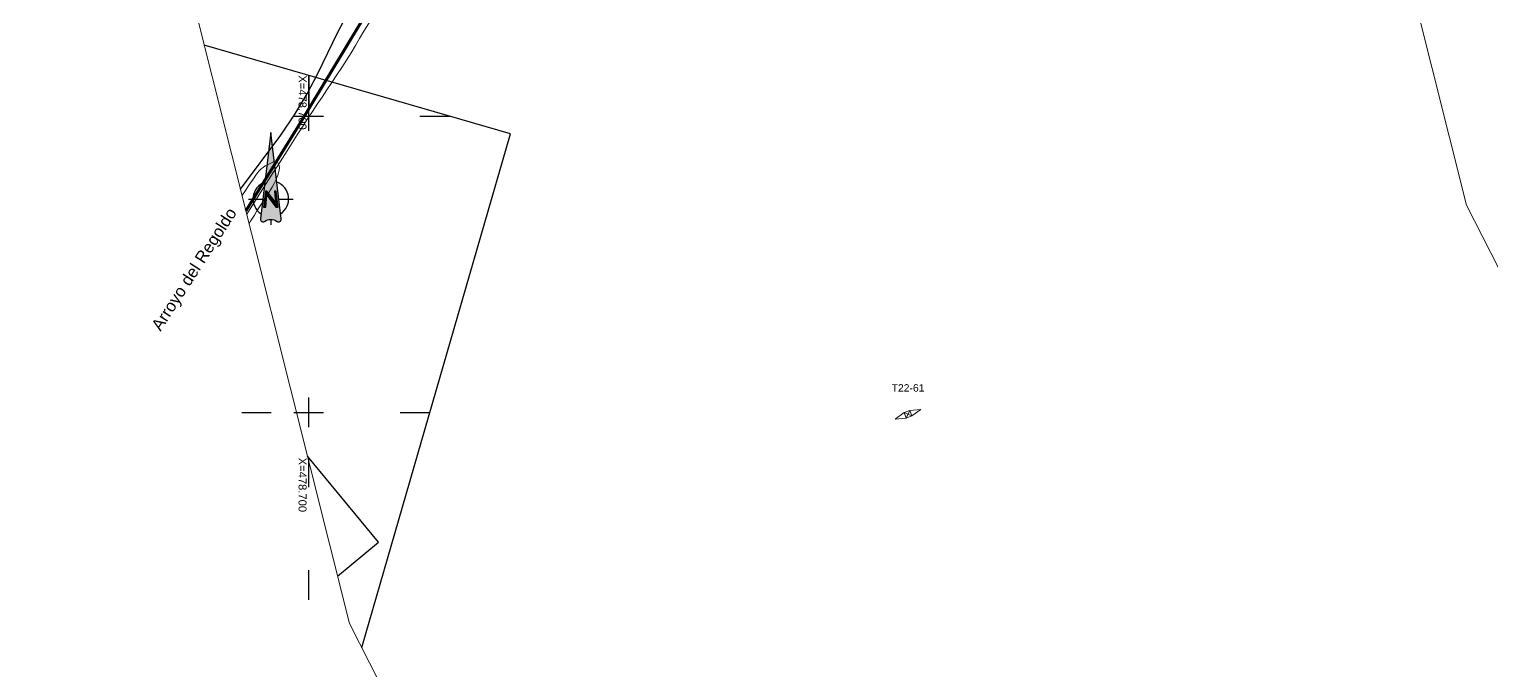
# Model space of a CAD drawing. Header units: metres. Extents: x -4 to 509425, y 7549 to 4732445.
# Drawn here: x 478605.7 to 479099.2, y 4718712.8 to 4718929.3 of the extents above; entities that cross this region are included whole.
import ezdxf
from ezdxf.enums import TextEntityAlignment as Align

# ---------------------------------------------------------------- set-up
doc = ezdxf.new("R2010")
doc.units = ezdxf.units.M
doc.header["$LTSCALE"] = 0.01
doc.header["$MEASUREMENT"] = 0
doc.layers.get('0').update_dxf_attribs({"lineweight": 0})
doc.layers.add('322308300149-PRV-PLA-PT-CYT-220000-XREF_CARTO_1000$0$167202', color=7, linetype='Continuous', lineweight=13, true_color=0x007558)
doc.layers.add('322308300149-PRV-PLA-PT-CYT-220000-XREF_CARTO_1000$0$30300', color=7, linetype='322308300149-PRV-PLA-PT-CYT-220000-XREF_CARTO_1000$0$ESTILO 2', lineweight=13, true_color=0x1f1fff)
doc.layers.add('322308300149-PRV-PLA-PT-CYT-220000-XREF_CARTO_1000$0$804', color=7, linetype='Continuous', true_color=0x1f1fff)
for name, color, linetype in [('322308300149-PRV-PLA-PT-URB-220600-XREF_VIALES_1000$0$C-G-GRID-IMPAR', 252, 'Continuous'), ('322308300149-PRV-PLA-PT-URB-220600-XREF_VIALES_1000$0$C-G-GRID-PAR', 252, 'Continuous'), ('322308300149-PRV-PLA-PT-URB-220600-XREF_VIALES_1000$0$C-ROAD-FRAIM-IMPAR', 6, 'Continuous'), ('322308300149-PRV-PLA-PT-URB-220600-XREF_VIALES_1000$0$C-ROAD-FRAIM-PAR', 1, 'Continuous'), ('322308300149-PRV-PLA-PT-URB-220600-XREF_VIALES_1000$0$G-BLCK-PAR', 7, 'Continuous'), ('_ARROYOS CHE', 70, 'Continuous'), ('cauces CHE', 4, 'Continuous')]:
    doc.layers.add(name, color=color, linetype=linetype)
doc.layers.add('Apoyos__ptw_', color=7, linetype='Continuous', lineweight=0)
doc.layers.add('Denominación apoyos__ptw_', color=7, linetype='Continuous', lineweight=0)
doc.styles.add('322308300149-PRV-PLA-PT-CYT-220000-XREF_CARTO_1000$0$ARIAL', font='arial.ttf')
doc.styles.add('322308300149-PRV-PLA-PT-URB-220600-XREF_VIALES_1000$0$Standard', font='arial.ttf')
doc.styles.get("Standard").update_dxf_attribs({"font": 'arial.ttf'})
doc.linetypes.add('322308300149-PRV-PLA-PT-CYT-220000-XREF_CARTO_1000$0$ESTILO 2', pattern='A,10.7,0,[130,ltypeshp.shx,S=0.528417,R=-55.40771099999999,X=-5.895,Y=-0.3],0,[130,ltypeshp.shx,S=0.5325409999999999,R=235.713123,X=-5.9,Y=0.3]', length=10.7)

# ---------------------------------------------------------------- blocks, each defined once
blk = doc.blocks.new('322308300149-PRV-PLA-PT-URB-220600-XREF_VIALES_1000$0$G-BLCK_NORTE_TYPSA')
at = {"true_color": 0x878787}
h = blk.add_hatch(color=252, dxfattribs=at)
h.dxf.hatch_style = 1
edge = h.paths.add_edge_path()
edge.add_line((-9.059419880941277e-14, 11.24999999999993), (-1.753026953350456, -3.364394954101208))
edge.add_arc((-1.306229843308487, -3.417989193140362), 0.4500000000000466, 173.1599337020936, 305.4889965502001)
edge.add_arc((-1.037342862831936e-13, -5.250000000000369), 1.800000000000242, 54.51100344979483, 125.4889965502015, ccw=False)
edge.add_arc((1.306229843308399, -3.417989193140482), 0.4500000000000193, 234.5110034497932, 366.8400662979046)
edge.add_line((1.753026953350343, -3.364394954101344), (-9.059419880941277e-14, 11.24999999999993))
h.paths.add_polyline_path([(0.7163068503320408, 1.349999999999921), (0.9166116753306889, 1.349999999999899), (1.240482269283613, -1.350000000000102), (0.8325790042358289, -1.350000000000071), (-0.6916518750333697, 0.6749999999999294), (-0.9250877824844448, -1.350000000000102), (-1.240482269283792, -1.350000000000102), (-0.9166116753308999, 1.349999999999929), (-0.6446761652989929, 1.34999999999993), (0.7760317858364736, -0.5374657639983946)], flags=16)
at = {"true_color": 0xdedede}
h = blk.add_hatch(color=254, dxfattribs=at)
h.dxf.hatch_style = 1
h.paths.add_polyline_path([(0.9166116753306889, 1.349999999999899), (0.6446761652988435, 1.349999999999929), (0.7760317858364736, -0.5374657639983946), (-0.6446761652989929, 1.349999999999929), (-0.9166116753308996, 1.349999999999929), (-1.240482269283792, -1.350000000000102), (-0.832579004236009, -1.350000000000102), (-0.6916518750333697, 0.6749999999999293), (0.8325790042358289, -1.350000000000071), (1.240482269283613, -1.350000000000102)])
at = {"flags": 128}
blk.add_lwpolyline([(1.044983874646744, -3.784391354512461, 0.6514508307334981), (1.753026953350343, -3.364394954101344), (-9.059419880941277e-14, 11.24999999999993), (-1.75302695335049, -3.364394954101378, 0.6514508307335241), (-1.044983874646686, -3.784391354512256, -0.3199966646617195)], format="xyb", close=True, dxfattribs=at)
for points in [[(-1.010639013065292, 2.824643125293933, 0.6184936208422944), (-1.649999999999954, -2.505493963273675)], [(1.649999999999807, -2.505493963273641, 0.6184936208422891), (1.010639013065111, 2.824643125293933)]]:
    blk.add_lwpolyline(points, format="xyb", dxfattribs=at)
at = {"color": 254, "true_color": 0xdedede, "flags": 128}
blk.add_lwpolyline([(0.7760317858364736, -0.5374657639983946), (-0.6446761652989929, 1.349999999999929), (-0.9166116753308999, 1.349999999999929), (-1.240482269283792, -1.350000000000102), (-0.832579004236009, -1.350000000000102), (-0.6916518750333697, 0.6749999999999294), (0.8325790042358286, -1.350000000000071), (1.240482269283613, -1.350000000000102), (0.9166116753306889, 1.349999999999899), (0.6446761652988435, 1.349999999999929)], close=True, dxfattribs=at)
at = {"flags": 128}
for points in [[(-3.750000000000126, -7.189804307472514e-14), (-1.349460808137007, -7.189804307472514e-14)], [(1.349460808136826, -7.189804307472514e-14), (3.749999999999943, -7.189804307472514e-14)], [(-9.059419880941277e-14, -3.450000000000073), (-1.247002501258976e-13, -4.350000000000072)]]:
    blk.add_lwpolyline(points, dxfattribs=at)

msp = doc.modelspace()

# ---------------------------------------------------------------- linework, layer by layer
at = {"color": 5}
for points in [[(490840.2656208505, 4717243.146175667), (484895.504147157, 4717739.236842991), (483607.6371389198, 4717664.000398344), (483465.0414608473, 4717952.185402162), (479025.1259531573, 4718116.266953243), (478713.7718329161, 4718728.814489797), (478509.3233853134, 4719542.063887359), (477889.6006755949, 4719719.26976471), (475567.4978602573, 4719734.471077474), (475570.1163467342, 4720134.462506793), (477885.1415984934, 4720119.307526284), (481205.4455739227, 4721268.321365222)], [(481205.4455739227, 4721268.321365222), (481336.7792918427, 4720890.496730587), (478580.8191790478, 4719937.651618806), (478841.0252924047, 4719863.247289439), (479090.7339709044, 4718869.962993387), (479275.0717956097, 4718507.303008899), (483717.8959892381, 4718343.113964399), (483848.6974577187, 4718078.764986905), (484900.497339295, 4718140.210526749), (490826.1859175814, 4717645.711493581)]]:
    msp.add_lwpolyline(points, dxfattribs=at)
at = {"layer": '322308300149-PRV-PLA-PT-CYT-220000-XREF_CARTO_1000$0$167202', "ltscale": 0.2, "flags": 128}
msp.add_lwpolyline([(478677.5071773535, 4718873.067036757), (478677.69, 4718873.37), (478678.43, 4718874.54), (478679.91, 4718876.78), (478680.91, 4718878.21), (478681.37, 4718878.87), (478682.17, 4718880.09), (478682.7, 4718880.87), (478683.26, 4718881.56), (478683.91, 4718882.18), (478684.6, 4718882.69), (478685.33, 4718883.17), (478686.06, 4718883.57), (478687.16, 4718884.15), (478687.86, 4718884.45), (478688.69, 4718884.53), (478689.52, 4718884.17), (478690.01, 4718883.33), (478690.09, 4718882.58), (478690, 4718881.71), (478689.79, 4718880.79), (478689.57, 4718880.04), (478689.26, 4718879.22), (478688.9, 4718878.37), (478688.33, 4718877.21), (478687.65, 4718876.02), (478686.52, 4718874.2), (478685.72, 4718872.98), (478685.31, 4718872.34), (478684.89, 4718871.69), (478684.46, 4718871.03), (478684.02, 4718870.38), (478683.59, 4718869.71), (478683.15, 4718869.03), (478682.49, 4718868), (478681.64, 4718866.58), (478681.22, 4718865.88), (478680.39, 4718864.51), (478679.8604361181, 4718863.706308932)], dxfattribs=at)
at = {"layer": '322308300149-PRV-PLA-PT-CYT-220000-XREF_CARTO_1000$0$30300', "flags": 128}
msp.add_lwpolyline([(478679.0529125838, 4718866.91845378), (478680.17, 4718868.66), (478681.77, 4718871.15), (478683.33, 4718873.6), (478684.89, 4718876.03), (478686.44, 4718878.47), (478687.99, 4718880.9), (478689.54, 4718883.33), (478691.1, 4718885.77), (478692.69, 4718888.27), (478694.4, 4718890.94), (478696.14, 4718893.66), (478697.89, 4718896.38), (478699.61, 4718899.05), (478701.26, 4718901.53), (478702.88, 4718903.96), (478704.51, 4718906.38), (478706.14, 4718908.82), (478707.81, 4718911.33), (478709.48, 4718913.87), (478711.16, 4718916.4), (478712.79, 4718918.91), (478714.28, 4718921.35), (478715.73, 4718923.77), (478717.18, 4718926.18), (478718.63, 4718928.6), (478720.15, 4718931.09), (478721.9, 4718933.78), (478723.71, 4718936.54), (478725.53, 4718939.31), (478727.29, 4718942.02), (478728.86, 4718944.59), (478730.38, 4718947.11), (478731.88, 4718949.62), (478733.39, 4718952.13), (478734.94, 4718954.63), (478736.58, 4718957.06), (478738.25, 4718959.47), (478739.92, 4718961.89), (478741.55, 4718964.29), (478743.09, 4718966.65), (478744.6, 4718968.99), (478746.1, 4718971.34), (478747.64, 4718973.73), (478749.26, 4718976.27), (478750.92, 4718978.85), (478752.57, 4718981.44), (478754.23, 4718984.02), (478755.92, 4718986.63), (478757.72, 4718989.29), (478759.54, 4718991.97), (478761.37, 4718994.65), (478763.19, 4718997.32), (478764.95, 4718999.84), (478766.48, 4719001.88), (478767.98, 4719003.94), (478769.56, 4719006.51), (478771.18, 4719009.24), (478772.8, 4719011.99), (478774.42, 4719014.74), (478776.08, 4719017.49), (478777.85, 4719020.23), (478779.65, 4719022.97), (478781.46, 4719025.72), (478783.26, 4719028.46), (478785.05, 4719031.17), (478786.79, 4719033.8), (478788.52, 4719036.4), (478790.24, 4719039.01), (478791.96, 4719041.61), (478793.69, 4719044.21), (478795.42, 4719046.81), (478797.17, 4719049.42), (478798.92, 4719052.04), (478800.68, 4719054.65), (478802.44, 4719057.27), (478804.19, 4719059.88), (478805.94, 4719062.47), (478807.7, 4719065.05), (478809.45, 4719067.63), (478811.18, 4719070.29), (478812.9, 4719073.29), (478814.86, 4719076.81), (478817, 4719080.35), (478819.3, 4719083.25), (478821.59, 4719085.53), (478823.88, 4719087.65), (478826.16, 4719089.73), (478828.41, 4719091.71), (478830.65, 4719093.65), (478832.89, 4719095.59), (478835.13, 4719097.53), (478837.37, 4719099.47), (478839.69, 4719101.4), (478842.26, 4719103.34), (478844.88, 4719105.27), (478847.4, 4719107.17), (478849.57, 4719109.12), (478851.71, 4719111.47), (478853.69, 4719113.73), (478855.66, 4719115.92), (478857.74, 4719118.07), (478859.86, 4719120.22), (478861.87, 4719122.34), (478863.53, 4719124.4), (478865.07, 4719126.45), (478866.58, 4719128.52), (478868.03, 4719130.65), (478869.46, 4719132.81), (478870.89, 4719134.99), (478872.35, 4719137.28), (478873.82, 4719139.59), (478875.34, 4719141.91), (478877.01, 4719144.27), (478878.72, 4719146.63), (478880.44, 4719148.99), (478882.1, 4719151.37), (478883.6, 4719153.79), (478885.04, 4719156.22), (478886.47, 4719158.65), (478887.87, 4719161.07), (478889.12, 4719163.49), (478890.33, 4719165.9), (478891.54, 4719168.31), (478892.79, 4719170.72), (478894.15, 4719173.15), (478895.55, 4719175.59), (478896.95, 4719178.03), (478898.35, 4719180.47), (478899.76, 4719182.91), (478901.16, 4719185.36), (478902.55, 4719187.87), (478903.95, 4719190.39), (478905.34, 4719192.91), (478906.74, 4719195.43), (478908.16, 4719197.99), (478909.65, 4719200.65), (478911.16, 4719203.34), (478912.67, 4719206.04), (478914.18, 4719208.73), (478915.69, 4719211.43), (478917.22, 4719214.13), (478918.77, 4719216.86), (478920.34, 4719219.59), (478921.91, 4719222.32), (478923.51, 4719225.07), (478925.17, 4719227.86), (478926.85, 4719230.66), (478928.45, 4719233.38), (478929.8, 4719235.88), (478931.07, 4719238.3), (478932.33, 4719240.72), (478933.62, 4719243.18), (478934.99, 4719245.77), (478936.39, 4719248.39), (478937.78, 4719251.02), (478939.18, 4719253.65), (478940.56, 4719256.25), (478941.87, 4719258.77), (478943.17, 4719261.27), (478944.46, 4719263.76), (478945.76, 4719266.26), (478947.09, 4719268.84), (478948.51, 4719271.65), (478949.97, 4719274.53), (478951.43, 4719277.41), (478952.89, 4719280.3), (478953.85, 4719282.99), (478954.82, 4719285.87), (478955.83, 4719289.41), (478956.72, 4719293.24), (478957.24, 4719296.21), (478957.63, 4719298.96), (478958.01, 4719302.02), (478958.42, 4719305.24), (478958.95, 4719308.62), (478959.48, 4719311.97), (478959.9, 4719315.09), (478960.24, 4719318.11), (478960.39, 4719321.02), (478960.49, 4719323.98), (478960.55, 4719327.13), (478960.54, 4719330.24), (478960.36, 4719333.04), (478960.01, 4719335.99), (478959.36, 4719339.61), (478958.73, 4719342.76), (478958.09, 4719345.79), (478957.37, 4719349.15), (478956.6, 4719352.62), (478955.76, 4719356.1), (478954.89, 4719359.43), (478953.98, 4719362.25), (478953.01, 4719364.84), (478951.9, 4719367.19), (478950.65, 4719369.57), (478949.12, 4719372.31), (478947.47, 4719375.15), (478945.77, 4719377.95), (478944.08, 4719380.68), (478942.51, 4719383.29), (478940.96, 4719385.85), (478939.42, 4719388.4), (478938.06, 4719391.59), (478936.63, 4719394.73), (478936.25, 4719395.42), (478935.03, 4719397.66), (478933.32, 4719400.32), (478931.64, 4719402.9), (478930.15, 4719405.51), (478928.71, 4719408.12), (478927.32, 4719410.66), (478926.09, 4719413), (478924.91, 4719415.29), (478923.71, 4719417.62), (478922.47, 4719420.11), (478921.21, 4719422.64), (478919.95, 4719425.18), (478918.72, 4719427.7), (478917.54, 4719430.15), (478916.38, 4719432.57), (478915.22, 4719435.01), (478914.04, 4719437.61), (478912.81, 4719440.74), (478911.54, 4719444.02), (478910.21, 4719447.21), (478908.86, 4719450.38), (478907.55, 4719453.49), (478906.39, 4719456.43), (478905.28, 4719459.32), (478904.24, 4719462.16), (478903.41, 4719464.88), (478902.65, 4719467.58), (478901.88, 4719470.28), (478901.11, 4719473.15), (478900.27, 4719476.57), (478899.45, 4719480.14), (478898.69, 4719483.68), (478898.02, 4719487.03), (478897.59, 4719489.5), (478897.53, 4719489.84), (478897.43, 4719490.12), (478897.08, 4719491.04)], dxfattribs=at)
at = {"layer": '322308300149-PRV-PLA-PT-URB-220600-XREF_VIALES_1000$0$C-G-GRID-IMPAR', "lineweight": -3, "flags": 128}
for points in [[(478677.3681466763, 4718799.999999463), (478687.3681466763, 4718799.999999463)], [(478700.0000006763, 4718774.730710463), (478700.0000006763, 4718784.730710463)], [(478700.0000006763, 4718736.729878464), (478700.0000006763, 4718746.729878464)]]:
    msp.add_lwpolyline(points, dxfattribs=at)
at = {"layer": '322308300149-PRV-PLA-PT-URB-220600-XREF_VIALES_1000$0$C-G-GRID-PAR', "lineweight": -3, "flags": 128}
for points in [[(478700.0000006763, 4718903.746768462), (478700.0000006763, 4718913.746768462), (478700.0000006763, 4718903.746768462)], [(478700.0000006763, 4718894.999999463), (478700.0000006763, 4718904.999999463)], [(478700.0000006763, 4718894.999999463), (478700.0000006763, 4718904.999999463)], [(478695.0000006763, 4718899.999999463), (478705.0000006763, 4718899.999999463)], [(478695.0000006763, 4718899.999999463), (478705.0000006763, 4718899.999999463)], [(478737.4725176764, 4718899.999999463), (478747.4725176764, 4718899.999999463)], [(478700.0000006763, 4718794.999999463), (478700.0000006763, 4718804.999999463)], [(478700.0000006763, 4718794.999999463), (478700.0000006763, 4718804.999999463)], [(478695.0000006763, 4718799.999999463), (478705.0000006763, 4718799.999999463)], [(478695.0000006763, 4718799.999999463), (478705.0000006763, 4718799.999999463)], [(478730.8643456763, 4718799.999999463), (478740.8643456763, 4718799.999999463)]]:
    msp.add_lwpolyline(points, dxfattribs=at)
at = {"layer": '322308300149-PRV-PLA-PT-URB-220600-XREF_VIALES_1000$0$C-ROAD-FRAIM-IMPAR', "lineweight": -3, "flags": 128}
msp.add_lwpolyline([(478709.7534645338, 4718744.798644748), (478723.5753036762, 4718756.233064462), (478699.5901002705, 4718785.226194877)], dxfattribs=at)
at = {"layer": '322308300149-PRV-PLA-PT-URB-220600-XREF_VIALES_1000$0$C-ROAD-FRAIM-PAR', "lineweight": -3, "flags": 128}
msp.add_lwpolyline([(478717.899443839, 4718720.693968056), (478768.0926166763, 4718894.028971463), (478664.7114881637, 4718923.965376399)], dxfattribs=at)
at = {"layer": '_ARROYOS CHE', "const_width": 1}
msp.add_lwpolyline([(478846.9691998413, 4719647.547612886), (478880.1674998418, 4719552.146612887), (478892.0666998418, 4719505.646212883), (478896.1662998412, 4719482.046012884), (478901.6660998415, 4719470.145812883), (478920.3652998414, 4719425.545312884), (478944.7645998422, 4719382.344812883), (478955.4641998422, 4719357.844512882), (478957.9636998422, 4719328.644312885), (478955.4630998423, 4719300.044212883), (478952.3629998417, 4719292.544112884), (478921.7614998417, 4719219.444012882), (478916.1611998416, 4719209.344012885), (478892.9603998417, 4719171.344012883), (478876.559899841, 4719144.54401288), (478833.1587998413, 4719096.144212885), (478753.8562998404, 4718984.94441288), (478720.6552998399, 4718936.64451288), (478696.4543998401, 4718896.544512882), (478678.780184465, 4718868.003304171)], dxfattribs=at)
at = {"layer": 'Apoyos__ptw_', "color": 2, "linetype": 'Continuous', "flags": 128}
msp.add_lwpolyline([(478897.9450000969, 4718797.775656842), (478901.6670699432, 4718798.10153421), (478900.9657478266, 4718799.974539093), (478903.5400748254, 4718798.802856327), (478902.8387527089, 4718800.67586121), (478906.5608225552, 4718801.001738578), (478903.5400748254, 4718798.802856327), (478901.6670699432, 4718798.10153421), (478902.8387527089, 4718800.67586121), (478900.9657478266, 4718799.974539093)], close=True, dxfattribs=at)
at = {"layer": 'cauces CHE'}
msp.add_lwpolyline([(478676.9458274101, 4718875.299959085), (478690.5584, 4718893.5456), (478695.2296, 4718900.4497), (478699.4868, 4718907.5252), (478703.0489, 4718914.3831), (478709.777, 4718928.2632), (478713.6541, 4718935.4961)], dxfattribs=at)

# ---------------------------------------------------------------- block references
at = {"layer": '322308300149-PRV-PLA-PT-URB-220600-XREF_VIALES_1000$0$G-BLCK-PAR', "xscale": 2, "yscale": 2, "zscale": 2}
msp.add_blockref('322308300149-PRV-PLA-PT-URB-220600-XREF_VIALES_1000$0$G-BLCK_NORTE_TYPSA', (478687.1956101816, 4718872.00462056), dxfattribs=at)

# ---------------------------------------------------------------- texts
at = {"layer": '322308300149-PRV-PLA-PT-CYT-220000-XREF_CARTO_1000$0$804', "style": '322308300149-PRV-PLA-PT-CYT-220000-XREF_CARTO_1000$0$ARIAL'}
msp.add_text('Arroyo del Regoldo', height=4, rotation=57.23989, dxfattribs=at).set_placement((478661.2428300862, 4718848.363872874, 675), align=Align.MIDDLE_CENTER)
at = {"layer": '322308300149-PRV-PLA-PT-URB-220600-XREF_VIALES_1000$0$C-G-GRID-IMPAR', "style": '322308300149-PRV-PLA-PT-URB-220600-XREF_VIALES_1000$0$Standard'}
msp.add_text('X=478.700', height=2.7, rotation=-90, dxfattribs=at).set_placement((478699.2500006763, 4718784.729710463), align=Align.TOP_LEFT)
at = {"layer": '322308300149-PRV-PLA-PT-URB-220600-XREF_VIALES_1000$0$C-G-GRID-PAR', "style": '322308300149-PRV-PLA-PT-URB-220600-XREF_VIALES_1000$0$Standard'}
msp.add_text('X=478.700', height=2.7, rotation=-90, dxfattribs=at).set_placement((478699.2500006763, 4718913.745768462), align=Align.TOP_LEFT)
at = {"layer": 'Denominación apoyos__ptw_', "color": 2, "linetype": 'Continuous', "insert": (478902.252911326, 4718806.98869771), "char_height": 2.5, "attachment_point": 8, "line_spacing_factor": 0.5}
msp.add_mtext('T22-61', dxfattribs=at)

doc.saveas('drawing.dxf')
